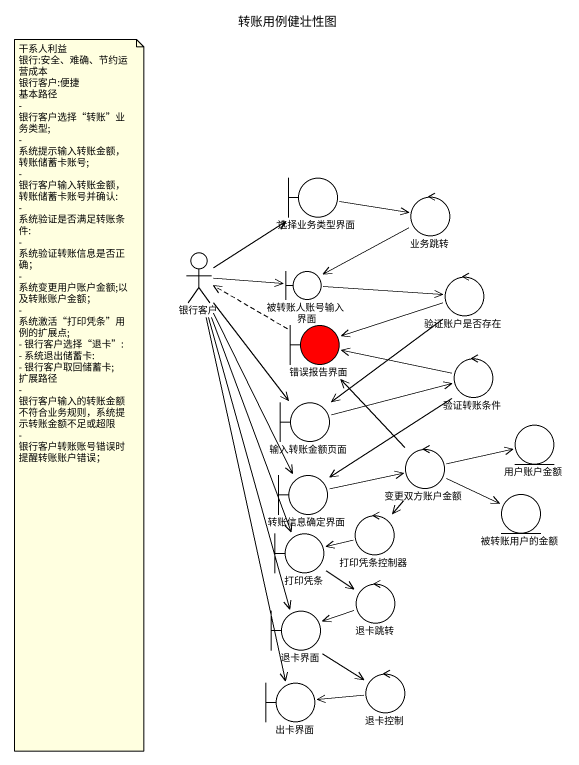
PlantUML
@startuml
title 转账用例健壮性图
boundary 选择业务类型界面
control 业务跳转
actor 银行客户
boundary 被转账人账号输入界面
control 验证账户是否存在
boundary 错误报告界面 #FF0000
control 验证转账条件
boundary 输入转账金额页面
entity 用户账户金额
boundary 转账信息确定界面
control 变更双方账户金额
control 打印凭条控制器
entity 被转账用户的金额
boundary 打印凭条
control 退卡跳转
boundary 退卡界面
control 退卡控制
boundary 出卡界面
选择业务类型界面 -right-> 业务跳转
业务跳转 --> 被转账人账号输入界面
银行客户 -up-> 选择业务类型界面
银行客户 -right-> 被转账人账号输入界面
银行客户 --> 输入转账金额页面
银行客户 --> 转账信息确定界面
银行客户 --> 打印凭条
银行客户 --> 退卡界面
银行客户 --> 出卡界面
被转账人账号输入界面 -right-> 验证账户是否存在
验证账户是否存在 -left-> 错误报告界面
验证账户是否存在 --> 输入转账金额页面
错误报告界面 .left.> 银行客户
验证转账条件 -left-> 错误报告界面
验证转账条件 --> 转账信息确定界面
输入转账金额页面 -right-> 验证转账条件
转账信息确定界面 -right-> 变更双方账户金额
变更双方账户金额 -up-> 错误报告界面
变更双方账户金额 -right-> 用户账户金额
变更双方账户金额 --> 打印凭条控制器
变更双方账户金额 -right-> 被转账用户的金额
打印凭条控制器 -left-> 打印凭条
打印凭条 --> 退卡跳转
退卡跳转 -left-> 退卡界面
退卡界面 --> 退卡控制
退卡控制 -left-> 出卡界面
note as N1
  干系人利益
  银行:安全、难确、节约运营成本
  银行客户:便捷
  基本路径
  - 银行客户选择“转账”业务类型;
  - 系统提示输入转账金额，转账储蓄卡账号;
  - 银行客户输入转账金额，转账储蓄卡账号并确认:
  - 系统验证是否满足转账条件:
  - 系统验证转账信息是否正确；
  - 系统变更用户账户金额;以及转账账户金额；
  - 系统激活“打印凭条”用例的扩展点;
  - 银行客户选择“退卡”:
  - 系统退出储蓄卡:
  - 银行客户取回储蓄卡;
  扩展路径
  - 银行客户输入的转账金额不符合业务规则，系统提示转账金额不足或超限
  - 银行客户转账账号错误时提醒转账账户错误；
end note
@enduml
